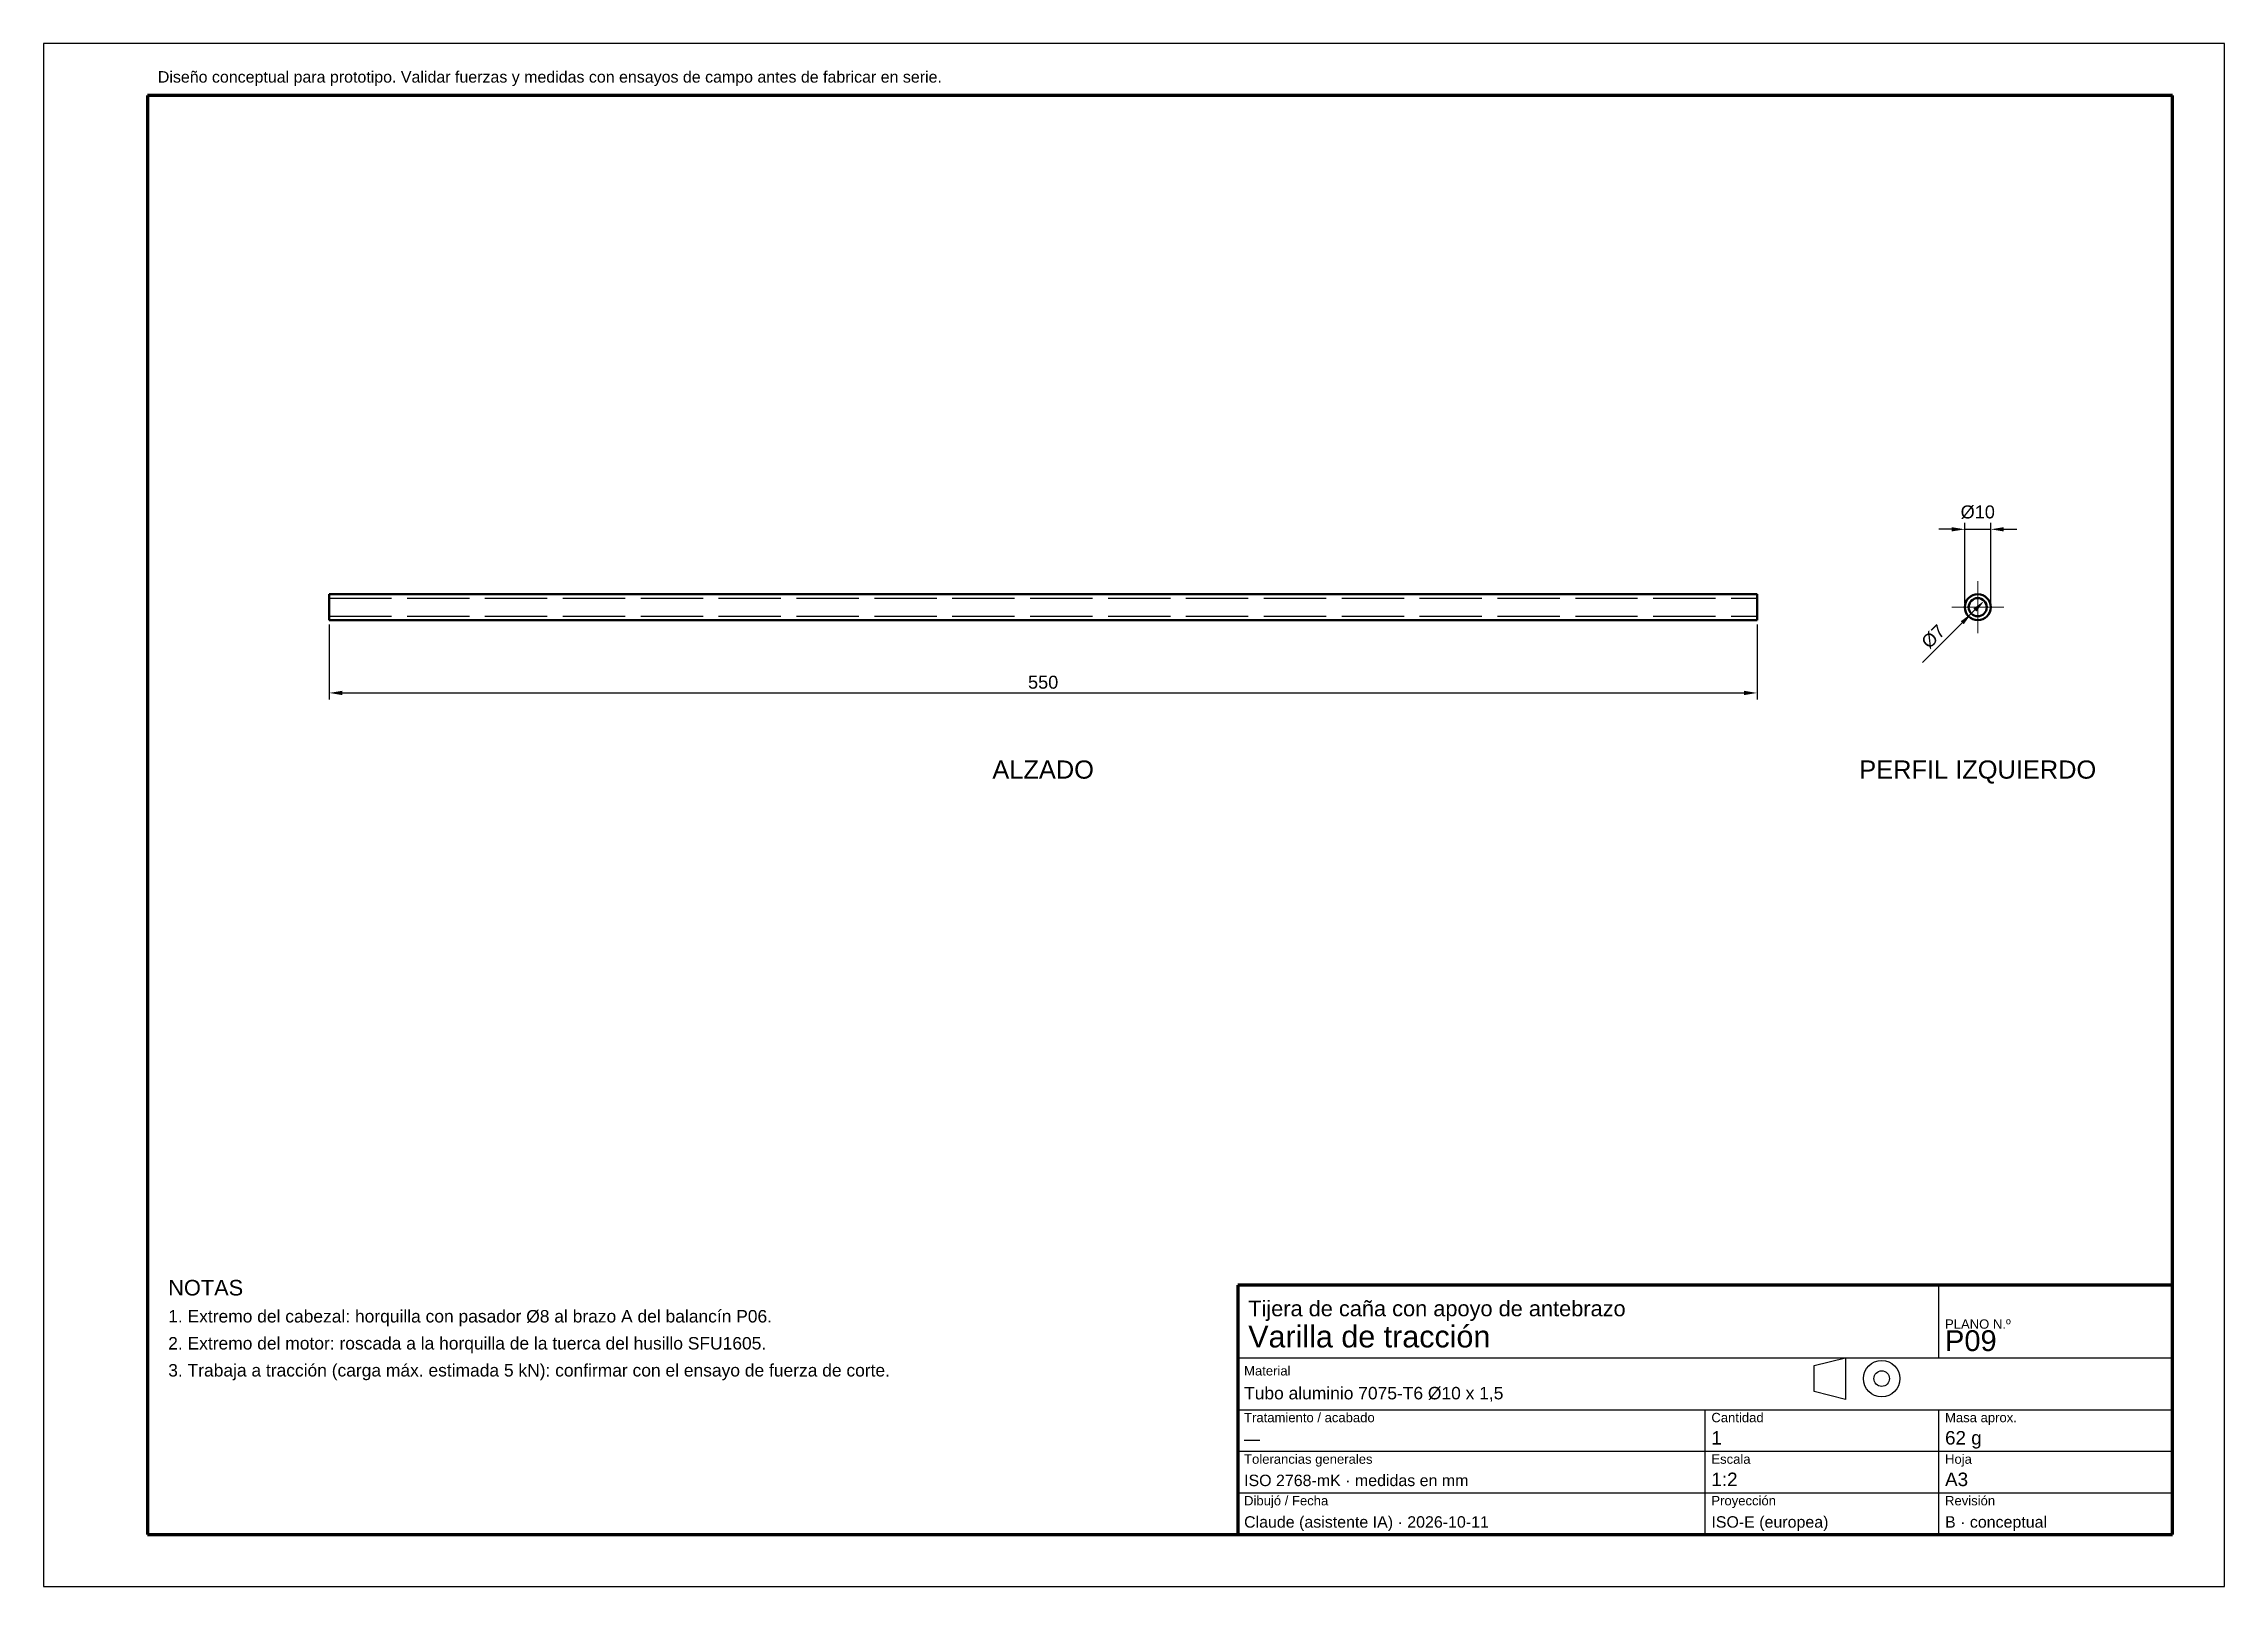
# Model space of a CAD drawing. Header units: millimetres. Extents: x 0 to 840, y 0 to 594.
import ezdxf
from ezdxf.enums import TextEntityAlignment as Align

# ---------------------------------------------------------------- set-up
doc = ezdxf.new("R2010")
doc.units = ezdxf.units.MM
doc.header["$LTSCALE"] = 2
doc.linetypes.add('ACAD_ISO02W100', pattern=[15, 12, -3])
doc.linetypes.add('ACAD_ISO04W100', pattern=[30, 24, -3, 0, -3])
for name, color, linetype, lineweight in [('COTAS', 4, 'Continuous', 18), ('EJES', 1, 'ACAD_ISO04W100', 18), ('MARCO', 7, 'Continuous', 70), ('OCULTAS', 8, 'ACAD_ISO02W100', 25), ('TEXTO', 7, 'Continuous', 25), ('VISIBLE', 7, 'Continuous', 50)]:
    doc.layers.add(name, color=color, linetype=linetype, lineweight=lineweight)
doc.styles.get("Standard").update_dxf_attribs({"font": 'arial.ttf'})
doc.dimstyles.new('ISO25', dxfattribs={"dimscale": 2, "dimtxt": 2.5, "dimasz": 2.5, "dimexe": 1.25, "dimexo": 0.8, "dimgap": 0.8, "dimtad": 1, "dimdec": 1, "dimtxsty": 'Standard', "dimcen": 2.5, "dimclrd": 4, "dimclre": 4, "dimclrt": 7, "dimazin": 3, "dimtfac": 1, "dimtmove": 0, "dimatfit": 3})

msp = doc.modelspace()

# ---------------------------------------------------------------- linework, layer by layer
at = {"layer": 'EJES'}
for p, q in [((745, 367), (745, 387)), ((735, 377), (755, 377))]:
    msp.add_line(p, q, dxfattribs=at)
at = {"layer": 'MARCO'}
for p, q in [((820, 574), (40, 574)), ((40, 574), (40, 20)), ((820, 20), (820, 574)), ((820, 116), (460, 116)), ((460, 116), (460, 20)), ((820, 20), (820, 116)), ((40, 20), (820, 20)), ((460, 20), (820, 20))]:
    msp.add_line(p, q, dxfattribs=at)
at = {"layer": 'OCULTAS'}
for p, q in [((110, 380.5), (660, 380.5)), ((110, 373.5), (660, 373.5))]:
    msp.add_line(p, q, dxfattribs=at)
for radius in [5, 3.5]:
    msp.add_circle((745, 377), radius, dxfattribs=at)
for points in [[(110, 372), (110, 372.13), (110, 372.5), (110, 373.09), (110, 373.88), (110, 374.83), (110, 375.89), (110, 377), (110, 378.11), (110, 379.17), (110, 380.12), (110, 380.91), (110, 381.5), (110, 381.87), (110, 382)], [(110, 373.5), (110, 373.59), (110, 373.85), (110, 374.26), (110, 374.82), (110, 375.48), (110, 376.22), (110, 377), (110, 377.78), (110, 378.52), (110, 379.18), (110, 379.74), (110, 380.15), (110, 380.41), (110, 380.5)], [(110, 380.5), (110, 380.41), (110, 380.15), (110, 379.74), (110, 379.18), (110, 378.52), (110, 377.78), (110, 377), (110, 376.22), (110, 375.48), (110, 374.82), (110, 374.26), (110, 373.85), (110, 373.59), (110, 373.5)], [(660, 372), (660, 372.13), (660, 372.5), (660, 373.09), (660, 373.88), (660, 374.83), (660, 375.89), (660, 377), (660, 378.11), (660, 379.17), (660, 380.12), (660, 380.91), (660, 381.5), (660, 381.87), (660, 382)], [(660, 373.5), (660, 373.59), (660, 373.85), (660, 374.26), (660, 374.82), (660, 375.48), (660, 376.22), (660, 377), (660, 377.78), (660, 378.52), (660, 379.18), (660, 379.74), (660, 380.15), (660, 380.41), (660, 380.5)], [(660, 380.5), (660, 380.41), (660, 380.15), (660, 379.74), (660, 379.18), (660, 378.52), (660, 377.78), (660, 377), (660, 376.22), (660, 375.48), (660, 374.82), (660, 374.26), (660, 373.85), (660, 373.59), (660, 373.5)]]:
    msp.add_open_spline(points, degree=1, dxfattribs=at)
at = {"layer": 'TEXTO'}
for p, q in [((840, 594), (0, 594)), ((0, 594), (0, 0)), ((840, 0), (840, 594)), ((730, 88), (730, 116)), ((460, 88), (820, 88)), ((682, 85), (694, 88)), ((682, 75), (682, 85)), ((694, 88), (694, 72)), ((460, 68), (820, 68)), ((640, 20), (640, 68)), ((694, 72), (682, 75)), ((730, 20), (730, 68)), ((460, 52), (820, 52)), ((460, 36), (820, 36)), ((0, 0), (840, 0))]:
    msp.add_line(p, q, dxfattribs=at)
for radius in [7, 3]:
    msp.add_circle((708, 80), radius, dxfattribs=at)
at = {"layer": 'VISIBLE'}
for p, q in [((110, 382), (660, 382)), ((110, 372), (660, 372))]:
    msp.add_line(p, q, dxfattribs=at)
for radius in [5, 3.5]:
    msp.add_circle((745, 377), radius, dxfattribs=at)
for points in [[(110, 382), (110, 381.87), (110, 381.5), (110, 380.91), (110, 380.12), (110, 379.17), (110, 378.11), (110, 377), (110, 375.89), (110, 374.83), (110, 373.88), (110, 373.09), (110, 372.5), (110, 372.13), (110, 372)], [(660, 382), (660, 381.87), (660, 381.5), (660, 380.91), (660, 380.12), (660, 379.17), (660, 378.11), (660, 377), (660, 375.89), (660, 374.83), (660, 373.88), (660, 373.09), (660, 372.5), (660, 372.13), (660, 372)]]:
    msp.add_open_spline(points, degree=1, dxfattribs=at)

# ---------------------------------------------------------------- texts
at = {"layer": 'TEXTO'}
for s, height, p in [('Diseño conceptual para prototipo. Validar fuerzas y medidas con ensayos de campo antes de fabricar en serie.', 4.4, (44, 579)), ('NOTAS', 6, (48, 112)), ('Tijera de caña con apoyo de antebrazo', 6, (464, 104)), ('1. Extremo del cabezal: horquilla con pasador Ø8 al brazo A del balancín P06.', 4.8, (48, 101.6)), ('Varilla de tracción', 8.4, (464, 92)), ('PLANO N.º', 3.6, (732.4, 99.2)), ('2. Extremo del motor: roscada a la horquilla de la tuerca del husillo SFU1605.', 4.8, (48, 91.2)), ('P09', 8, (732.4, 90.6)), ('3. Trabaja a tracción (carga máx. estimada 5 kN): confirmar con el ensayo de fuerza de corte.', 4.8, (48, 80.8)), ('Material', 3.6, (462.4, 81.2)), ('Tubo aluminio 7075-T6 Ø10 x 1,5', 4.8, (462.4, 72)), ('Tratamiento / acabado', 3.6, (462.4, 63.2)), ('Cantidad', 3.6, (642.4, 63.2)), ('1', 5.2, (642.4, 54.6)), ('62 g', 5.2, (732.4, 54.6)), ('Masa aprox.', 3.6, (732.4, 63.2)), ('—', 4.4, (462.4, 54.6)), ('Tolerancias generales', 3.6, (462.4, 47.2)), ('Escala', 3.6, (642.4, 47.2)), ('Hoja', 3.6, (732.4, 47.2)), ('ISO 2768-mK · medidas en mm', 4.4, (462.4, 38.6)), ('1:2', 5.2, (642.4, 38.6)), ('A3', 5.2, (732.4, 38.6)), ('Dibujó / Fecha', 3.6, (462.4, 31.2)), ('Proyección', 3.6, (642.4, 31.2)), ('Revisión', 3.6, (732.4, 31.2)), ('Claude (asistente IA) · 2026-10-11', 4.4, (462.4, 22.6)), ('ISO-E (europea)', 4.4, (642.4, 22.6)), ('B · conceptual', 4.4, (732.4, 22.6))]:
    msp.add_text(s, height=height, dxfattribs=at).set_placement(p)
for s, p in [('ALZADO', (385, 318)), ('PERFIL IZQUIERDO', (745, 318))]:
    msp.add_text(s, height=7, dxfattribs=at).set_placement(p, align=Align.TOP_CENTER)

# ---------------------------------------------------------------- dimensions: what is measured, and where the dimension line sits
at = {"layer": 'COTAS'}
msp.add_linear_dim(base=(740, 407), p1=(740, 377), p2=(750, 377), text='%%c10', dimstyle='ISO25', dxfattribs=at).render()
msp.add_diameter_dim_2p(p1=(747.47, 379.47), p2=(742.53, 374.53), text='%%c7', dimstyle='ISO25', override={"dimtmove": 0}, dxfattribs=at).render()
msp.add_linear_dim(base=(110, 344), p1=(110, 372), p2=(660, 372), dimstyle='ISO25', dxfattribs=at).render()

doc.saveas('drawing.dxf')
